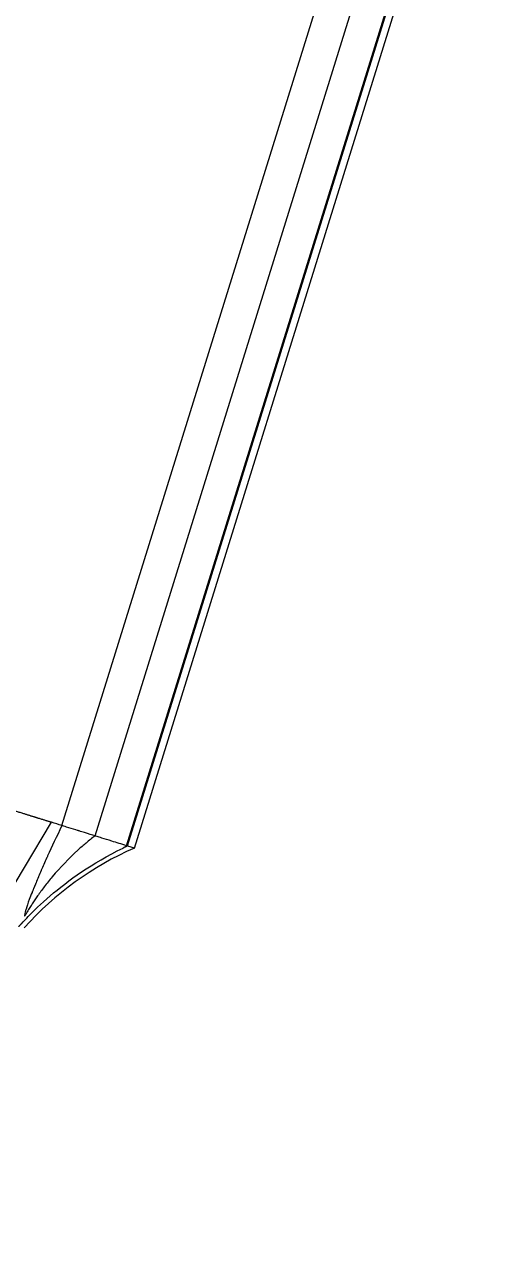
# Model space of a CAD drawing. Header units: millimetres. Extents: x -2122 to 22797, y 3569 to 89276.
# Drawn here: x 5330.9 to 5419, y 87179.6 to 87409.5 of the extents above; entities that cross this region are included whole.
import ezdxf

# ---------------------------------------------------------------- set-up
doc = ezdxf.new("R2010")
doc.units = ezdxf.units.MM
doc.header["$LTSCALE"] = 20
doc.layers.add('IA-DIBUJO', color=3, linetype='Continuous', lineweight=30)
doc.layers.add('IA-DIM', color=7, linetype='Continuous')
doc.styles.add('ING-AMB', font='romans.shx', dxfattribs={"width": 0.75, "oblique": 15})
doc.dimstyles.new('ING-AMB 20', dxfattribs={"dimscale": 20, "dimtxt": 3, "dimasz": 2.5, "dimexe": 1, "dimexo": 1, "dimgap": 1, "dimtad": 1, "dimdec": 0, "dimzin": 0, "dimdsep": 46, "dimtxsty": 'ING-AMB', "dimcen": 0.1, "dimclrd": 7, "dimclre": 7, "dimclrt": 2, "dimadec": 0, "dimazin": 0, "dimtfac": 1, "dimtdec": 0, "dimtmove": 0, "dimatfit": 0, "dimfxl": 1.25, "dimtolj": 1, "dimtzin": 0, "dimarcsym": 1})

# ---------------------------------------------------------------- blocks, each defined once
blk = doc.blocks.new('*D46')
at = {"layer": 'Defpoints', "color": 0, "transparency": 16777216}
for p in [(5263.17, 87809.58, 1283.42), (6165.92, 86979.58, 1283.42), (6448.1, 86979.58)]:
    blk.add_point(p, dxfattribs=at)
at = {"layer": 'IA-DIM', "color": 7, "lineweight": -2, "transparency": 16777216}
for p, q in [((5283.17, 87809.58), (6468.1, 87809.58)), ((6448.1, 87759.58), (6448.1, 87029.58)), ((6185.92, 86979.58), (6468.1, 86979.58))]:
    blk.add_line(p, q, dxfattribs=at)
at = {"layer": 'IA-DIM', "color": 7, "transparency": 16777216}
for points in [[(6439.77, 87759.58), (6456.44, 87759.58), (6448.1, 87809.58)], [(6439.77, 87029.58), (6456.44, 87029.58), (6448.1, 86979.58)]]:
    blk.add_solid(points, dxfattribs=at)
at = {"layer": 'IA-DIM', "color": 2, "transparency": 16777216, "insert": (6398.1, 87394.58), "char_height": 60, "attachment_point": 5, "rotation": 90, "style": 'ING-AMB'}
blk.add_mtext('\\A1;830', dxfattribs=at)

msp = doc.modelspace()

# ---------------------------------------------------------------- linework, layer by layer
at = {"layer": 'IA-DIBUJO', "color": 3, "linetype": 'Continuous', "lineweight": 0, "extrusion": (0, 1, -2.22045e-16)}
for p, q in [((5337.9, 87259.86, 1283.42), (5404.69, 87474.89, 1283.42)), ((5344.07, 87257.95, 1283.42), (5409.88, 87469.8, 1283.42)), ((5349.98, 87256.11, 1283.42), (5414.84, 87464.92, 1283.42)), ((5350.15, 87256.06, 1283.42), (5414.98, 87464.78, 1283.42)), ((5351.43, 87255.66, 1283.42), (5416.06, 87463.73, 1283.42)), ((5324.55, 87241.42, 1283.42), (5335.92, 87260.48, 1283.42))]:
    msp.add_line(p, q, dxfattribs=at)
at = {"layer": 'IA-DIBUJO', "color": 3, "linetype": 'Continuous', "lineweight": 0}
msp.add_ellipse((5375.06, 87201.2, 1283.42), major_axis=(11.28, -58.29), ratio=0.998142, start_param=3.360161, end_param=3.791886, dxfattribs=at)
msp.add_rational_spline([(5333.36, 87261.27, 1283.42), (5333.04, 87261.37, 1283.42), (5332.7, 87261.48, 1283.42), (5332.34, 87261.59, 1283.42), (5330.18, 87262.26, 1283.42), (5327.49, 87263.1, 1283.42), (5324.74, 87263.95, 1283.42)], [0.975061381996, 0.981599804269, 0.989912676937, 1, 0.942655998241, 0.942655998241, 1], degree=3, knots=[72.4169756, 72.4169756, 72.4169756, 72.4169756, 72.5639649, 72.5639649, 72.5639649, 73.399564, 73.399564, 73.399564, 73.399564], dxfattribs=at)
msp.add_rational_spline([(5335.92, 87260.48, 1283.42), (5335.8, 87260.52, 1283.42), (5334.92, 87260.79, 1283.42), (5333.36, 87261.27, 1283.42)], [1, 0.952743321304, 0.944430448637, 0.975061381996], degree=3, dxfattribs=at)
for points in [[(5337.9, 87259.86, 1283.42), (5337.24, 87260.07, 1283.42), (5336.58, 87260.28, 1283.42), (5335.92, 87260.48, 1283.42)], [(5349.3, 87255.66, 1283.42), (5349.53, 87255.81, 1283.42), (5349.75, 87255.96, 1283.42), (5349.98, 87256.11, 1283.42)], [(5350.15, 87256.06, 1283.42), (5349.87, 87255.93, 1283.42), (5349.59, 87255.8, 1283.42), (5349.3, 87255.66, 1283.42)], [(5350.15, 87256.06, 1283.42), (5350.1, 87256.08, 1283.42), (5350.04, 87256.1, 1283.42), (5349.98, 87256.11, 1283.42)]]:
    msp.add_open_spline(points, degree=3, dxfattribs=at)
for points, knots in [([(5337.9, 87259.86, 1283.42), (5336.89, 87257.8, 1283.42), (5335.99, 87255.91, 1283.42), (5335.22, 87254.21, 1283.42), (5335.18, 87254.14, 1283.42), (5335.15, 87254.07, 1283.42), (5335.12, 87254, 1283.42), (5335.1, 87253.95, 1283.42), (5335.08, 87253.9, 1283.42), (5335.05, 87253.85, 1283.42), (5335.04, 87253.83, 1283.42), (5335.04, 87253.81, 1283.42), (5335.03, 87253.8, 1283.42), (5334.66, 87252.98, 1283.42), (5334.32, 87252.22, 1283.42), (5334.02, 87251.53, 1283.42), (5334.02, 87251.52, 1283.42), (5334.01, 87251.51, 1283.42), (5334.01, 87251.5, 1283.42), (5333.83, 87251.09, 1283.42), (5333.66, 87250.7, 1283.42), (5333.51, 87250.34, 1283.42), (5333.51, 87250.32, 1283.42), (5333.5, 87250.31, 1283.42), (5333.49, 87250.29, 1283.42), (5333.33, 87249.9, 1283.42), (5333.18, 87249.52, 1283.42), (5333.05, 87249.18, 1283.42), (5333.03, 87249.14, 1283.42), (5333.01, 87249.09, 1283.42), (5333, 87249.05, 1283.42), (5332.99, 87249.03, 1283.42), (5332.98, 87249, 1283.42), (5332.97, 87248.98, 1283.42), (5332.97, 87248.97, 1283.42), (5332.96, 87248.96, 1283.42), (5332.96, 87248.95, 1283.42), (5332.96, 87248.94, 1283.42), (5332.95, 87248.93, 1283.42), (5332.95, 87248.93, 1283.42), (5332.95, 87248.92, 1283.42), (5332.95, 87248.92, 1283.42), (5332.95, 87248.92, 1283.42), (5332.94, 87248.91, 1283.42), (5332.94, 87248.9, 1283.42), (5332.94, 87248.89, 1283.42), (5332.93, 87248.88, 1283.42), (5332.93, 87248.87, 1283.42), (5332.92, 87248.86, 1283.42), (5332.92, 87248.85, 1283.42), (5332.92, 87248.83, 1283.42), (5332.91, 87248.82, 1283.42), (5332.91, 87248.81, 1283.42), (5332.91, 87248.81, 1283.42), (5332.9, 87248.8, 1283.42), (5332.9, 87248.8, 1283.42), (5332.9, 87248.8, 1283.42), (5332.9, 87248.8, 1283.42), (5332.9, 87248.79, 1283.42), (5332.9, 87248.79, 1283.42), (5332.89, 87248.78, 1283.42), (5332.89, 87248.77, 1283.42), (5332.89, 87248.76, 1283.42), (5332.88, 87248.76, 1283.42), (5332.88, 87248.75, 1283.42), (5332.88, 87248.74, 1283.42), (5332.87, 87248.73, 1283.42), (5332.87, 87248.72, 1283.42), (5332.87, 87248.72, 1283.42), (5332.87, 87248.71, 1283.42), (5332.86, 87248.7, 1283.42), (5332.86, 87248.68, 1283.42), (5332.85, 87248.67, 1283.42), (5332.83, 87248.63, 1283.42), (5332.81, 87248.58, 1283.42), (5332.79, 87248.53, 1283.42), (5332.79, 87248.53, 1283.42), (5332.78, 87248.52, 1283.42), (5332.78, 87248.52, 1283.42), (5332.78, 87248.51, 1283.42), (5332.78, 87248.51, 1283.42), (5332.78, 87248.51, 1283.42), (5332.78, 87248.51, 1283.42), (5332.77, 87248.5, 1283.42), (5332.77, 87248.49, 1283.42), (5332.76, 87248.47, 1283.42), (5332.75, 87248.45, 1283.42), (5332.74, 87248.42, 1283.42), (5332.73, 87248.4, 1283.42), (5332.72, 87248.36, 1283.42), (5332.7, 87248.32, 1283.42), (5332.69, 87248.31, 1283.42), (5332.69, 87248.3, 1283.42), (5332.68, 87248.28, 1283.42), (5332.68, 87248.27, 1283.42), (5332.67, 87248.26, 1283.42), (5332.67, 87248.25, 1283.42), (5332.67, 87248.24, 1283.42), (5332.66, 87248.23, 1283.42), (5332.66, 87248.23, 1283.42), (5332.65, 87248.21, 1283.42), (5332.65, 87248.2, 1283.42), (5332.64, 87248.18, 1283.42), (5332.62, 87248.14, 1283.42), (5332.6, 87248.09, 1283.42), (5332.59, 87248.05, 1283.42), (5332.56, 87247.98, 1283.42), (5332.53, 87247.9, 1283.42), (5332.49, 87247.83, 1283.42), (5332.46, 87247.75, 1283.42), (5332.43, 87247.67, 1283.42), (5332.4, 87247.6, 1283.42), (5332.39, 87247.56, 1283.42), (5332.37, 87247.53, 1283.42), (5332.36, 87247.5, 1283.42), (5332.34, 87247.46, 1283.42), (5332.33, 87247.42, 1283.42), (5332.32, 87247.39, 1283.42), (5332.12, 87246.92, 1283.42), (5331.95, 87246.48, 1283.42), (5331.8, 87246.07, 1283.42), (5331.54, 87245.37, 1283.42), (5331.33, 87244.77, 1283.42), (5331.19, 87244.28, 1283.42), (5331.18, 87244.25, 1283.42), (5331.17, 87244.22, 1283.42), (5331.16, 87244.2, 1283.42), (5331.16, 87244.18, 1283.42), (5331.15, 87244.16, 1283.42), (5331.15, 87244.15, 1283.42), (5331.12, 87244.06, 1283.42), (5331.1, 87243.98, 1283.42), (5331.08, 87243.9, 1283.42), (5331, 87243.59, 1283.42), (5330.95, 87243.33, 1283.42), (5330.93, 87243.13, 1283.42), (5330.93, 87243.13, 1283.42), (5330.93, 87243.13, 1283.42), (5330.93, 87243.12, 1283.42), (5330.93, 87243.12, 1283.42), (5330.93, 87243.12, 1283.42), (5330.93, 87243.12, 1283.42), (5330.93, 87243.1, 1283.42), (5330.93, 87243.08, 1283.42), (5330.93, 87243.06, 1283.42), (5330.92, 87243.02, 1283.42), (5330.92, 87242.98, 1283.42), (5330.92, 87242.94, 1283.42)], [0.5428907, 0.5428907, 0.5428907, 0.5428907, 0.621309, 0.621309, 0.621309, 0.6245199, 0.6245199, 0.6245199, 0.6268373, 0.6268373, 0.6268373, 0.6276272, 0.6276272, 0.6276272, 0.664617, 0.664617, 0.664617, 0.6652888, 0.6652888, 0.6652888, 0.6874416, 0.6874416, 0.6874416, 0.6882184, 0.6882184, 0.6882184, 0.7105298, 0.7105298, 0.7105298, 0.7134839, 0.7134839, 0.7134839, 0.714961, 0.714961, 0.714961, 0.7156996, 0.7156996, 0.7156996, 0.7161694, 0.7161694, 0.7161694, 0.7164381, 0.7164381, 0.7164381, 0.7170305, 0.7170305, 0.7170305, 0.7177016, 0.7177016, 0.7177016, 0.7184327, 0.7184327, 0.7184327, 0.7187344, 0.7187344, 0.7187344, 0.7189025, 0.7189025, 0.7189025, 0.7195495, 0.7195495, 0.7195495, 0.7202683, 0.7202683, 0.7202683, 0.7211553, 0.7211553, 0.7211553, 0.7216891, 0.7216891, 0.7216891, 0.7226894, 0.7226894, 0.7226894, 0.7261556, 0.7261556, 0.7261556, 0.7264764, 0.7264764, 0.7264764, 0.7267465, 0.7267465, 0.7267465, 0.7286375, 0.7286375, 0.7286375, 0.7307201, 0.7307201, 0.7307201, 0.7328445, 0.7328445, 0.7328445, 0.733521, 0.733521, 0.733521, 0.7340503, 0.7340503, 0.7340503, 0.7344152, 0.7344152, 0.7344152, 0.7357966, 0.7357966, 0.7357966, 0.739488, 0.739488, 0.739488, 0.7457025, 0.7457025, 0.7457025, 0.7522421, 0.7522421, 0.7522421, 0.7549986, 0.7549986, 0.7549986, 0.7581314, 0.7581314, 0.7581314, 0.7987837, 0.7987837, 0.7987837, 0.8699922, 0.8699922, 0.8699922, 0.8739098, 0.8739098, 0.8739098, 0.8762067, 0.8762067, 0.8762067, 0.8887977, 0.8887977, 0.8887977, 0.936798, 0.936798, 0.936798, 0.9375748, 0.9375748, 0.9375748, 0.9383516, 0.9383516, 0.9383516, 0.9445661, 0.9445661, 0.9445661, 0.9569951, 0.9569951, 0.9569951, 0.9569951]), ([(5344.07, 87257.95, 1283.42), (5343.58, 87258.1, 1283.42), (5342.88, 87258.32, 1283.42), (5341.78, 87258.66, 1283.42), (5341.41, 87258.77, 1283.42), (5341.09, 87258.87, 1283.42), (5341.06, 87258.88, 1283.42), (5340.98, 87258.91, 1283.42), (5340.95, 87258.92, 1283.42), (5340.86, 87258.95, 1283.42), (5340.79, 87258.97, 1283.42), (5339.95, 87259.23, 1283.42), (5339.3, 87259.43, 1283.42), (5338.38, 87259.72, 1283.42), (5338.06, 87259.81, 1283.42), (5337.9, 87259.86, 1283.42)], [48.563855, 48.563855, 48.563855, 48.563855, 63.806373, 63.806373, 69.556805, 69.556805, 69.632882, 69.632882, 69.806917, 69.806917, 70.03849, 70.03849, 70.43816, 70.43816, 70.728366, 70.728366, 70.728366, 70.728366]), ([(5344.07, 87257.95, 1283.42), (5343.51, 87257.51, 1283.42), (5342.95, 87257.07, 1283.42), (5341.89, 87256.18, 1283.42), (5341.39, 87255.74, 1283.42), (5339.18, 87253.73, 1283.42), (5337.58, 87252.07, 1283.42), (5335.57, 87249.69, 1283.42), (5335.07, 87249.06, 1283.42), (5334.16, 87247.87, 1283.42), (5333.75, 87247.32, 1283.42), (5333.19, 87246.51, 1283.42), (5333.02, 87246.26, 1283.42), (5332.68, 87245.77, 1283.42), (5332.52, 87245.52, 1283.42), (5332.2, 87245.04, 1283.42), (5332.05, 87244.79, 1283.42), (5331.74, 87244.3, 1283.42), (5331.58, 87244.04, 1283.42), (5331.37, 87243.7, 1283.42), (5331.32, 87243.62, 1283.42), (5331.17, 87243.37, 1283.42), (5331.07, 87243.2, 1283.42), (5330.96, 87243, 1283.42), (5330.94, 87242.97, 1283.42), (5330.92, 87242.94, 1283.42)], [0.02646502, 0.02646502, 0.02646502, 0.02646502, 0.02755382, 0.02755382, 0.02858439, 0.02858439, 0.03214613, 0.03214613, 0.03338529, 0.03338529, 0.03444229, 0.03444229, 0.03489918, 0.03489918, 0.03535612, 0.03535612, 0.03579951, 0.03579951, 0.03625194, 0.03625194, 0.03639593, 0.03639593, 0.03668752, 0.03668752, 0.03673844, 0.03673844, 0.03673844, 0.03673844]), ([(5349.98, 87256.11, 1283.42), (5349.04, 87256.41, 1283.42), (5348.09, 87256.7, 1283.42), (5346.53, 87257.18, 1283.42), (5345.89, 87257.38, 1283.42), (5344.99, 87257.66, 1283.42), (5344.68, 87257.76, 1283.42), (5344.25, 87257.89, 1283.42), (5344.12, 87257.93, 1283.42), (5344.07, 87257.95, 1283.42)], [40.117499, 40.117499, 40.117499, 40.117499, 43.076604, 43.076604, 45.437781, 45.437781, 47.089992, 47.089992, 48.563855, 48.563855, 48.563855, 48.563855]), ([(5351.43, 87255.66, 1283.42), (5351.17, 87255.74, 1283.42), (5350.91, 87255.83, 1283.42), (5350.48, 87255.96, 1283.42), (5350.32, 87256.01, 1283.42), (5350.15, 87256.06, 1283.42)], [24.243601, 24.243601, 24.243601, 24.243601, 33.372227, 33.372227, 39.117499, 39.117499, 39.117499, 39.117499]), ([(5329.83, 87241.05, 1283.42), (5329.84, 87241.05, 1283.42), (5329.85, 87241.06, 1283.42), (5329.9, 87241.1, 1283.42), (5329.93, 87241.13, 1283.42), (5330.06, 87241.26, 1283.42), (5330.19, 87241.39, 1283.42), (5330.71, 87241.94, 1283.42), (5331.28, 87242.53, 1283.42), (5332.57, 87243.86, 1283.42), (5333.94, 87245.22, 1283.42), (5339.01, 87249.6, 1283.42), (5343.51, 87252.89, 1283.42), (5349.3, 87255.66, 1283.42)], [-1.777047, -1.777047, -1.777047, -1.777047, -1.755303, -1.755303, -1.731467, -1.731467, -1.673632, -1.673632, -1.49693, -1.49693, -0.975867, -0.975867, -0.000001, -0.000001, -0.000001, -0.000001])]:
    msp.add_open_spline(points, degree=3, knots=knots, dxfattribs=at)

# ---------------------------------------------------------------- dimensions: what is measured, and where the dimension line sits
at = {"layer": 'IA-DIM'}
dim = msp.add_linear_dim(base=(6448.1, 86979.58), p1=(5263.17, 87809.58, 1283.42), p2=(6165.92, 86979.58, 1283.42), angle=90, dimstyle='ING-AMB 20', override={"dimpost": '\\X'}, dxfattribs=at)
dim.commit()
dim.dimension.update_dxf_attribs({"geometry": '*D46', "text_midpoint": (6398.1, 87394.58)})

doc.saveas('drawing.dxf')
